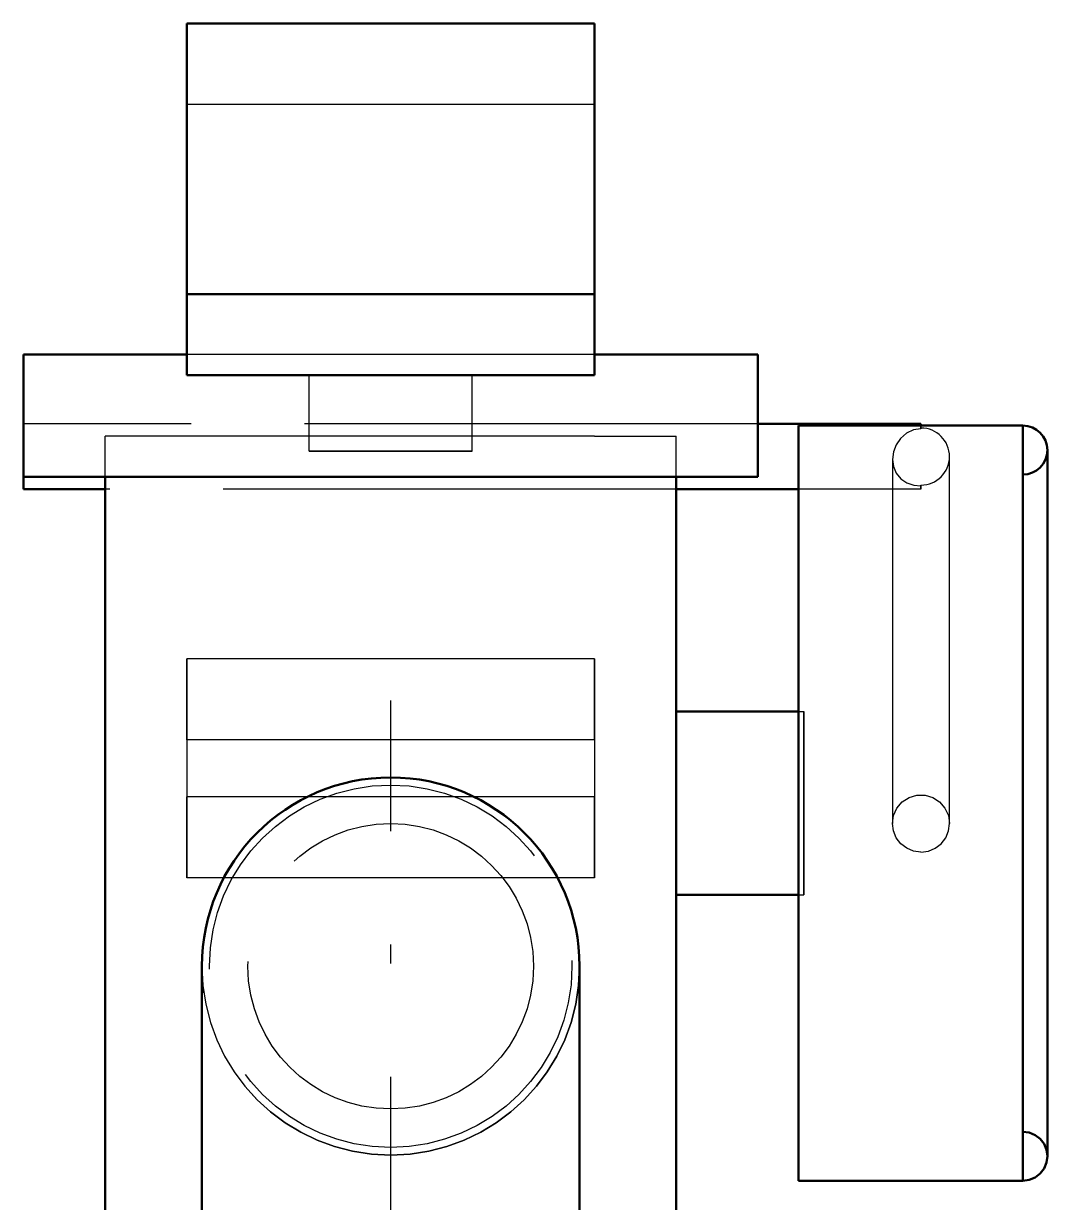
# Model space of a CAD drawing. Header units: millimetres. Extents: x 0 to 594, y 0 to 420.
# Drawn here: x 190.47 to 197.25, y 353.04 to 360.85 of the extents above; entities that cross this region are included whole.
import ezdxf

# ---------------------------------------------------------------- set-up
doc = ezdxf.new("R2010")
doc.units = ezdxf.units.MM
doc.linetypes.add('ISO02-TRAZOS', pattern=[3.75, 3, -0.75])
doc.linetypes.add('ISO04-TRAZO-PUNTO', pattern=[7.625, 6, -0.75, 0.125, -0.75])
for name, color, linetype, lineweight in [('01-VISIBLE', 7, 'CONTINUOUS', 50), ('02-OCULTA', 4, 'ISO02-TRAZOS', 25), ('03-EJE', 1, 'ISO04-TRAZO-PUNTO', 25)]:
    doc.layers.add(name, color=color, linetype=linetype, lineweight=lineweight)

msp = doc.modelspace()

# ---------------------------------------------------------------- linework, layer by layer
at = {"layer": '01-VISIBLE'}
for p, q in [((194.2497, 360.849), (191.5497, 360.849)), ((191.5497, 359.0576), (191.5497, 360.849)), ((194.2497, 359.0576), (194.2497, 360.849)), ((194.2497, 359.0576), (191.5497, 359.0576)), ((191.5497, 358.5216), (191.5497, 359.0576)), ((194.2497, 358.5216), (194.2497, 359.0576)), ((191.5497, 358.6566), (190.4697, 358.6566)), ((195.3297, 358.6566), (194.2497, 358.6566)), ((194.2497, 358.5216), (191.5497, 358.5216)), ((196.4097, 358.1976), (195.3297, 358.1976)), ((195.5997, 358.1866), (197.0847, 358.1866)), ((195.3297, 357.8466), (190.4697, 357.8466)), ((191.0097, 352.7166), (191.0097, 357.8466)), ((194.7897, 352.7166), (194.7897, 357.8466)), ((191.0097, 357.7656), (190.4697, 357.7656)), ((195.5997, 357.7656), (194.7897, 357.7656)), ((194.7897, 356.2941), (195.5997, 356.2941)), ((194.7897, 355.0791), (195.5997, 355.0791)), ((195.5997, 353.1866), (197.0847, 353.1866))]:
    msp.add_line(p, q, dxfattribs=at)
for points in [[(190.4697, 357.8466), (190.4697, 357.8972), (190.4697, 357.9478), (190.4697, 357.9985), (190.4697, 358.0491), (190.4697, 358.0997), (190.4697, 358.1503), (190.4697, 358.201), (190.4697, 358.2516), (190.4697, 358.3022), (190.4697, 358.3528), (190.4697, 358.4035), (190.4697, 358.4541), (190.4697, 358.5047), (190.4697, 358.5553), (190.4697, 358.606), (190.4697, 358.6566)], [(195.3297, 357.8466), (195.3297, 357.8972), (195.3297, 357.9478), (195.3297, 357.9985), (195.3297, 358.0491), (195.3297, 358.0997), (195.3297, 358.1503), (195.3297, 358.201), (195.3297, 358.2516), (195.3297, 358.3022), (195.3297, 358.3528), (195.3297, 358.4035), (195.3297, 358.4541), (195.3297, 358.5047), (195.3297, 358.5553), (195.3297, 358.606), (195.3297, 358.6566)], [(195.5997, 358.1866), (195.5997, 358.1366), (195.5997, 358.0866), (195.5997, 358.0366), (195.5997, 357.9866), (195.5997, 357.9366), (195.5997, 357.8866), (195.5997, 357.8366), (195.5997, 357.7866), (195.5997, 357.7366), (195.5997, 357.6866), (195.5997, 357.6366), (195.5997, 357.5866), (195.5997, 357.5366), (195.5997, 357.4866), (195.5997, 357.4366), (195.5997, 357.3866), (195.5997, 357.3366), (195.5997, 357.2866), (195.5997, 357.2366), (195.5997, 357.1866), (195.5997, 357.1366), (195.5997, 357.0866), (195.5997, 357.0366), (195.5997, 356.9866), (195.5997, 356.9366), (195.5997, 356.8866), (195.5997, 356.8366), (195.5997, 356.7866), (195.5997, 356.7366), (195.5997, 356.6866), (195.5997, 356.6366), (195.5997, 356.5866), (195.5997, 356.5366), (195.5997, 356.4866), (195.5997, 356.4366), (195.5997, 356.3866), (195.5997, 356.3366), (195.5997, 356.2866), (195.5997, 356.2366), (195.5997, 356.1866), (195.5997, 356.1366), (195.5997, 356.0866), (195.5997, 356.0366), (195.5997, 355.9866), (195.5997, 355.9366), (195.5997, 355.8866), (195.5997, 355.8366), (195.5997, 355.7866), (195.5997, 355.7366), (195.5997, 355.6866), (195.5997, 355.6366), (195.5997, 355.5866), (195.5997, 355.5366), (195.5997, 355.4866), (195.5997, 355.4366), (195.5997, 355.3866), (195.5997, 355.3366), (195.5997, 355.2866), (195.5997, 355.2366), (195.5997, 355.1866), (195.5997, 355.1366), (195.5997, 355.0866), (195.5997, 355.0366), (195.5997, 354.9866), (195.5997, 354.9366), (195.5997, 354.8866), (195.5997, 354.8366), (195.5997, 354.7866), (195.5997, 354.7366), (195.5997, 354.6866), (195.5997, 354.6366), (195.5997, 354.5866), (195.5997, 354.5366), (195.5997, 354.4866), (195.5997, 354.4366), (195.5997, 354.3866), (195.5997, 354.3366), (195.5997, 354.2866), (195.5997, 354.2366), (195.5997, 354.1866), (195.5997, 354.1366), (195.5997, 354.0866), (195.5997, 354.0366), (195.5997, 353.9866), (195.5997, 353.9366), (195.5997, 353.8866), (195.5997, 353.8366), (195.5997, 353.7866), (195.5997, 353.7366), (195.5997, 353.6866), (195.5997, 353.6366), (195.5997, 353.5866), (195.5997, 353.5366), (195.5997, 353.4866), (195.5997, 353.4366), (195.5997, 353.3866), (195.5997, 353.3366), (195.5997, 353.2866), (195.5997, 353.2366), (195.5997, 353.1866)], [(196.4097, 358.1866), (196.4097, 358.1884), (196.4097, 358.1902), (196.4097, 358.1921), (196.4097, 358.1939), (196.4097, 358.1957), (196.4097, 358.1976)], [(196.4097, 358.1976), (196.4097, 358.1957), (196.4097, 358.1939), (196.4097, 358.1921), (196.4097, 358.1902), (196.4097, 358.1884), (196.4097, 358.1866)], [(197.0847, 358.1866), (197.0847, 358.1366), (197.0847, 358.0866), (197.0847, 358.0366), (197.0847, 357.9866), (197.0847, 357.9366), (197.0847, 357.8866), (197.0847, 357.8366), (197.0847, 357.7866), (197.0847, 357.7366), (197.0847, 357.6866), (197.0847, 357.6366), (197.0847, 357.5866), (197.0847, 357.5366), (197.0847, 357.4866), (197.0847, 357.4366), (197.0847, 357.3866), (197.0847, 357.3366), (197.0847, 357.2866), (197.0847, 357.2366), (197.0847, 357.1866), (197.0847, 357.1366), (197.0847, 357.0866), (197.0847, 357.0366), (197.0847, 356.9866), (197.0847, 356.9366), (197.0847, 356.8866), (197.0847, 356.8366), (197.0847, 356.7866), (197.0847, 356.7366), (197.0847, 356.6866), (197.0847, 356.6366), (197.0847, 356.5866), (197.0847, 356.5366), (197.0847, 356.4866), (197.0847, 356.4366), (197.0847, 356.3866), (197.0847, 356.3366), (197.0847, 356.2866), (197.0847, 356.2366), (197.0847, 356.1866), (197.0847, 356.1366), (197.0847, 356.0866), (197.0847, 356.0366), (197.0847, 355.9866), (197.0847, 355.9366), (197.0847, 355.8866), (197.0847, 355.8366), (197.0847, 355.7866), (197.0847, 355.7366), (197.0847, 355.6866), (197.0847, 355.6366), (197.0847, 355.5866), (197.0847, 355.5366), (197.0847, 355.4866), (197.0847, 355.4366), (197.0847, 355.3866), (197.0847, 355.3366), (197.0847, 355.2866), (197.0847, 355.2366), (197.0847, 355.1866), (197.0847, 355.1366), (197.0847, 355.0866), (197.0847, 355.0366), (197.0847, 354.9866), (197.0847, 354.9366), (197.0847, 354.8866), (197.0847, 354.8366), (197.0847, 354.7866), (197.0847, 354.7366), (197.0847, 354.6866), (197.0847, 354.6366), (197.0847, 354.5866), (197.0847, 354.5366), (197.0847, 354.4866), (197.0847, 354.4366), (197.0847, 354.3866), (197.0847, 354.3366), (197.0847, 354.2866), (197.0847, 354.2366), (197.0847, 354.1866), (197.0847, 354.1366), (197.0847, 354.0866), (197.0847, 354.0366), (197.0847, 353.9866), (197.0847, 353.9366), (197.0847, 353.8866), (197.0847, 353.8366), (197.0847, 353.7866), (197.0847, 353.7366), (197.0847, 353.6866), (197.0847, 353.6366), (197.0847, 353.5866), (197.0847, 353.5366), (197.0847, 353.4866), (197.0847, 353.4366), (197.0847, 353.3866), (197.0847, 353.3366), (197.0847, 353.2866), (197.0847, 353.2366), (197.0847, 353.1866)], [(197.2467, 353.3486), (197.2467, 353.3989), (197.2467, 353.4491), (197.2467, 353.4994), (197.2467, 353.5497), (197.2467, 353.6), (197.2467, 353.6503), (197.2467, 353.7005), (197.2467, 353.7508), (197.2467, 353.8011), (197.2467, 353.8514), (197.2467, 353.9017), (197.2467, 353.9519), (197.2467, 354.0022), (197.2467, 354.0525), (197.2467, 354.1028), (197.2467, 354.1531), (197.2467, 354.2033), (197.2467, 354.2536), (197.2467, 354.3039), (197.2467, 354.3542), (197.2467, 354.4045), (197.2467, 354.4547), (197.2467, 354.505), (197.2467, 354.5553), (197.2467, 354.6056), (197.2467, 354.6558), (197.2467, 354.7061), (197.2467, 354.7564), (197.2467, 354.8067), (197.2467, 354.857), (197.2467, 354.9072), (197.2467, 354.9575), (197.2467, 355.0078), (197.2467, 355.0581), (197.2467, 355.1084), (197.2467, 355.1586), (197.2467, 355.2089), (197.2467, 355.2592), (197.2467, 355.3095), (197.2467, 355.3598), (197.2467, 355.41), (197.2467, 355.4603), (197.2467, 355.5106), (197.2467, 355.5609), (197.2467, 355.6112), (197.2467, 355.6614), (197.2467, 355.7117), (197.2467, 355.762), (197.2467, 355.8123), (197.2467, 355.8626), (197.2467, 355.9128), (197.2467, 355.9631), (197.2467, 356.0134), (197.2467, 356.0637), (197.2467, 356.114), (197.2467, 356.1642), (197.2467, 356.2145), (197.2467, 356.2648), (197.2467, 356.3151), (197.2467, 356.3654), (197.2467, 356.4156), (197.2467, 356.4659), (197.2467, 356.5162), (197.2467, 356.5665), (197.2467, 356.6168), (197.2467, 356.667), (197.2467, 356.7173), (197.2467, 356.7676), (197.2467, 356.8179), (197.2467, 356.8681), (197.2467, 356.9184), (197.2467, 356.9687), (197.2467, 357.019), (197.2467, 357.0693), (197.2467, 357.1195), (197.2467, 357.1698), (197.2467, 357.2201), (197.2467, 357.2704), (197.2467, 357.3207), (197.2467, 357.3709), (197.2467, 357.4212), (197.2467, 357.4715), (197.2467, 357.5218), (197.2467, 357.5721), (197.2467, 357.6223), (197.2467, 357.6726), (197.2467, 357.7229), (197.2467, 357.7732), (197.2467, 357.8235), (197.2467, 357.8737), (197.2467, 357.924), (197.2467, 357.9743), (197.2467, 358.0246)], [(197.2467, 353.3486), (197.2467, 353.3989), (197.2467, 353.4491), (197.2467, 353.4994), (197.2467, 353.5497), (197.2467, 353.6), (197.2467, 353.6503), (197.2467, 353.7005), (197.2467, 353.7508), (197.2467, 353.8011), (197.2467, 353.8514), (197.2467, 353.9017), (197.2467, 353.9519), (197.2467, 354.0022), (197.2467, 354.0525), (197.2467, 354.1028), (197.2467, 354.1531), (197.2467, 354.2033), (197.2467, 354.2536), (197.2467, 354.3039), (197.2467, 354.3542), (197.2467, 354.4045), (197.2467, 354.4547), (197.2467, 354.505), (197.2467, 354.5553), (197.2467, 354.6056), (197.2467, 354.6558), (197.2467, 354.7061), (197.2467, 354.7564), (197.2467, 354.8067), (197.2467, 354.857), (197.2467, 354.9072), (197.2467, 354.9575), (197.2467, 355.0078), (197.2467, 355.0581), (197.2467, 355.1084), (197.2467, 355.1586), (197.2467, 355.2089), (197.2467, 355.2592), (197.2467, 355.3095), (197.2467, 355.3598), (197.2467, 355.41), (197.2467, 355.4603), (197.2467, 355.5106), (197.2467, 355.5609), (197.2467, 355.6112), (197.2467, 355.6614), (197.2467, 355.7117), (197.2467, 355.762), (197.2467, 355.8123), (197.2467, 355.8626), (197.2467, 355.9128), (197.2467, 355.9631), (197.2467, 356.0134), (197.2467, 356.0637), (197.2467, 356.114), (197.2467, 356.1642), (197.2467, 356.2145), (197.2467, 356.2648), (197.2467, 356.3151), (197.2467, 356.3654), (197.2467, 356.4156), (197.2467, 356.4659), (197.2467, 356.5162), (197.2467, 356.5665), (197.2467, 356.6168), (197.2467, 356.667), (197.2467, 356.7173), (197.2467, 356.7676), (197.2467, 356.8179), (197.2467, 356.8681), (197.2467, 356.9184), (197.2467, 356.9687), (197.2467, 357.019), (197.2467, 357.0693), (197.2467, 357.1195), (197.2467, 357.1698), (197.2467, 357.2201), (197.2467, 357.2704), (197.2467, 357.3207), (197.2467, 357.3709), (197.2467, 357.4212), (197.2467, 357.4715), (197.2467, 357.5218), (197.2467, 357.5721), (197.2467, 357.6223), (197.2467, 357.6726), (197.2467, 357.7229), (197.2467, 357.7732), (197.2467, 357.8235), (197.2467, 357.8737), (197.2467, 357.924), (197.2467, 357.9743), (197.2467, 358.0246)], [(190.4697, 357.7656), (190.4697, 357.7791), (190.4697, 357.7926), (190.4697, 357.8061), (190.4697, 357.8196), (190.4697, 357.8331), (190.4697, 357.8466)], [(191.6497, 352.9931), (191.6497, 353.0436), (191.6497, 353.094), (191.6497, 353.1444), (191.6497, 353.1948), (191.6497, 353.2452), (191.6497, 353.2957), (191.6497, 353.3461), (191.6497, 353.3965), (191.6497, 353.4469), (191.6497, 353.4973), (191.6497, 353.5478), (191.6497, 353.5982), (191.6497, 353.6486), (191.6497, 353.699), (191.6497, 353.7494), (191.6497, 353.7999), (191.6497, 353.8503), (191.6497, 353.9007), (191.6497, 353.9511), (191.6497, 354.0015), (191.6497, 354.052), (191.6497, 354.1024), (191.6497, 354.1528), (191.6497, 354.2032), (191.6497, 354.2536), (191.6497, 354.3041), (191.6497, 354.3545), (191.6497, 354.4049), (191.6497, 354.4553), (191.6497, 354.5057), (191.6497, 354.5562), (191.6497, 354.6066)], [(194.1497, 352.9931), (194.1497, 353.0436), (194.1497, 353.094), (194.1497, 353.1444), (194.1497, 353.1948), (194.1497, 353.2452), (194.1497, 353.2957), (194.1497, 353.3461), (194.1497, 353.3965), (194.1497, 353.4469), (194.1497, 353.4973), (194.1497, 353.5478), (194.1497, 353.5982), (194.1497, 353.6486), (194.1497, 353.699), (194.1497, 353.7494), (194.1497, 353.7999), (194.1497, 353.8503), (194.1497, 353.9007), (194.1497, 353.9511), (194.1497, 354.0015), (194.1497, 354.052), (194.1497, 354.1024), (194.1497, 354.1528), (194.1497, 354.2032), (194.1497, 354.2536), (194.1497, 354.3041), (194.1497, 354.3545), (194.1497, 354.4049), (194.1497, 354.4553), (194.1497, 354.5057), (194.1497, 354.5562), (194.1497, 354.6066)], [(197.0847, 353.5106), (197.1266, 353.5051), (197.1657, 353.4889), (197.1993, 353.4631), (197.225, 353.4296), (197.2412, 353.3905), (197.2467, 353.3486)], [(197.0847, 353.1866), (197.1266, 353.1921), (197.1657, 353.2083), (197.1993, 353.234), (197.225, 353.2676), (197.2412, 353.3067), (197.2467, 353.3486)]]:
    msp.add_lwpolyline(points, dxfattribs=at)
for centre, radius, start, end in [((197.0847, 358.0246), 0.162, -90, 90), ((192.8997, 354.6066), 1.25, 0, 180), ((192.8997, 354.6066), 1.25, -0.0061, 0)]:
    msp.add_arc(centre, radius, start, end, dxfattribs=at)
at = {"layer": '02-OCULTA'}
for p, q in [((191.5497, 360.3131), (191.5497, 360.849)), ((194.2497, 360.3131), (194.2497, 360.849)), ((194.2497, 360.3131), (191.5497, 360.3131)), ((191.5497, 358.5216), (191.5497, 360.3131)), ((194.2497, 358.5216), (194.2497, 360.3131)), ((194.2497, 358.6566), (191.5497, 358.6566)), ((192.3597, 358.0166), (192.3597, 358.5216)), ((193.4397, 358.0166), (193.4397, 358.5216)), ((195.3297, 358.1976), (190.4697, 358.1976)), ((191.0097, 357.8466), (191.0097, 358.1166)), ((191.0097, 352.7166), (191.0097, 358.1166)), ((194.2497, 358.1166), (191.5497, 358.1166)), ((194.2497, 358.1166), (191.5497, 358.1166)), ((194.7897, 357.8466), (194.7897, 358.1166)), ((194.7897, 352.7166), (194.7897, 358.1166)), ((194.7897, 357.7656), (191.0097, 357.7656)), ((196.4097, 357.7656), (195.5997, 357.7656)), ((194.2497, 356.6434), (191.5497, 356.6434)), ((191.5497, 356.1064), (191.5497, 356.6434)), ((191.5497, 356.6434), (191.5497, 355.7283)), ((194.2497, 356.1064), (194.2497, 356.6434)), ((194.2497, 356.6434), (194.2497, 355.7283)), ((195.5997, 356.2941), (195.6347, 356.2941)), ((194.2497, 356.1064), (191.5497, 356.1064)), ((191.5497, 356.1064), (191.5497, 355.1912)), ((194.2497, 356.1064), (194.2497, 355.1912)), ((194.2497, 355.7283), (191.5497, 355.7283)), ((191.5497, 355.1912), (191.5497, 355.7283)), ((194.2497, 355.1912), (194.2497, 355.7283)), ((194.2497, 355.1912), (191.5497, 355.1912)), ((195.5997, 355.0791), (195.6347, 355.0791))]:
    msp.add_line(p, q, dxfattribs=at)
for points in [[(190.4697, 358.6566), (190.4697, 358.606), (190.4697, 358.5553), (190.4697, 358.5047), (190.4697, 358.4541), (190.4697, 358.4035), (190.4697, 358.3528), (190.4697, 358.3022), (190.4697, 358.2516), (190.4697, 358.201), (190.4697, 358.1503), (190.4697, 358.0997), (190.4697, 358.0491), (190.4697, 357.9985), (190.4697, 357.9478), (190.4697, 357.8972), (190.4697, 357.8466)], [(195.3297, 358.6566), (195.3297, 358.606), (195.3297, 358.5553), (195.3297, 358.5047), (195.3297, 358.4541), (195.3297, 358.4035), (195.3297, 358.3528), (195.3297, 358.3022), (195.3297, 358.2516), (195.3297, 358.201), (195.3297, 358.1503), (195.3297, 358.0997), (195.3297, 358.0491), (195.3297, 357.9985), (195.3297, 357.9478), (195.3297, 357.8972), (195.3297, 357.8466)], [(192.8997, 358.5216), (192.8457, 358.5216), (192.7917, 358.5216), (192.7377, 358.5216), (192.6837, 358.5216), (192.6297, 358.5216), (192.5757, 358.5216), (192.5217, 358.5216), (192.4677, 358.5216), (192.4137, 358.5216), (192.3597, 358.5216)], [(192.3597, 358.5216), (192.4111, 358.5216), (192.4626, 358.5216), (192.514, 358.5216), (192.5654, 358.5216), (192.6169, 358.5216), (192.6683, 358.5216), (192.7197, 358.5216), (192.7711, 358.5216), (192.8226, 358.5216), (192.874, 358.5216), (192.9254, 358.5216), (192.9769, 358.5216), (193.0283, 358.5216), (193.0797, 358.5216), (193.1311, 358.5216), (193.1826, 358.5216), (193.234, 358.5216), (193.2854, 358.5216), (193.3369, 358.5216), (193.3883, 358.5216), (193.4397, 358.5216)], [(193.4397, 358.5216), (193.3857, 358.5216), (193.3317, 358.5216), (193.2777, 358.5216), (193.2237, 358.5216), (193.1697, 358.5216), (193.1157, 358.5216), (193.0617, 358.5216), (193.0077, 358.5216), (192.9537, 358.5216), (192.8997, 358.5216)], [(190.4697, 358.1976), (190.4697, 358.1436), (190.4697, 358.0896), (190.4697, 358.0356), (190.4697, 357.9816), (190.4697, 357.9276), (190.4697, 357.8736), (190.4697, 357.8196), (190.4697, 357.7656)], [(190.4697, 357.8466), (190.4697, 357.8967), (190.4697, 357.9469), (190.4697, 357.997), (190.4697, 358.0472), (190.4697, 358.0973), (190.4697, 358.1474), (190.4697, 358.1976)], [(195.5997, 353.1866), (195.5997, 353.2366), (195.5997, 353.2866), (195.5997, 353.3366), (195.5997, 353.3866), (195.5997, 353.4366), (195.5997, 353.4866), (195.5997, 353.5366), (195.5997, 353.5866), (195.5997, 353.6366), (195.5997, 353.6866), (195.5997, 353.7366), (195.5997, 353.7866), (195.5997, 353.8366), (195.5997, 353.8866), (195.5997, 353.9366), (195.5997, 353.9866), (195.5997, 354.0366), (195.5997, 354.0866), (195.5997, 354.1366), (195.5997, 354.1866), (195.5997, 354.2366), (195.5997, 354.2866), (195.5997, 354.3366), (195.5997, 354.3866), (195.5997, 354.4366), (195.5997, 354.4866), (195.5997, 354.5366), (195.5997, 354.5866), (195.5997, 354.6366), (195.5997, 354.6866), (195.5997, 354.7366), (195.5997, 354.7866), (195.5997, 354.8366), (195.5997, 354.8866), (195.5997, 354.9366), (195.5997, 354.9866), (195.5997, 355.0366), (195.5997, 355.0866), (195.5997, 355.1366), (195.5997, 355.1866), (195.5997, 355.2366), (195.5997, 355.2866), (195.5997, 355.3366), (195.5997, 355.3866), (195.5997, 355.4366), (195.5997, 355.4866), (195.5997, 355.5366), (195.5997, 355.5866), (195.5997, 355.6366), (195.5997, 355.6866), (195.5997, 355.7366), (195.5997, 355.7866), (195.5997, 355.8366), (195.5997, 355.8866), (195.5997, 355.9366), (195.5997, 355.9866), (195.5997, 356.0366), (195.5997, 356.0866), (195.5997, 356.1366), (195.5997, 356.1866), (195.5997, 356.2366), (195.5997, 356.2866), (195.5997, 356.3366), (195.5997, 356.3866), (195.5997, 356.4366), (195.5997, 356.4866), (195.5997, 356.5366), (195.5997, 356.5866), (195.5997, 356.6366), (195.5997, 356.6866), (195.5997, 356.7366), (195.5997, 356.7866), (195.5997, 356.8366), (195.5997, 356.8866), (195.5997, 356.9366), (195.5997, 356.9866), (195.5997, 357.0366), (195.5997, 357.0866), (195.5997, 357.1366), (195.5997, 357.1866), (195.5997, 357.2366), (195.5997, 357.2866), (195.5997, 357.3366), (195.5997, 357.3866), (195.5997, 357.4366), (195.5997, 357.4866), (195.5997, 357.5366), (195.5997, 357.5866), (195.5997, 357.6366), (195.5997, 357.6866), (195.5997, 357.7366), (195.5997, 357.7866), (195.5997, 357.8366), (195.5997, 357.8866), (195.5997, 357.9366), (195.5997, 357.9866), (195.5997, 358.0366), (195.5997, 358.0866), (195.5997, 358.1366), (195.5997, 358.1866)], [(196.4097, 358.1661), (196.3594, 358.1582), (196.3135, 358.136), (196.2751, 358.1023), (196.246, 358.0605), (196.2273, 358.013), (196.2207, 357.9624)], [(196.4097, 358.1661), (196.3594, 358.1582), (196.3135, 358.136), (196.2751, 358.1023), (196.246, 358.0605), (196.2273, 358.013), (196.2207, 357.9624)], [(196.4097, 358.1661), (196.4097, 358.1695), (196.4097, 358.1729), (196.4097, 358.1763), (196.4097, 358.1797), (196.4097, 358.1832), (196.4097, 358.1866)], [(196.4097, 358.1866), (196.4097, 358.1832), (196.4097, 358.1797), (196.4097, 358.1763), (196.4097, 358.1729), (196.4097, 358.1695), (196.4097, 358.1661)], [(196.4097, 358.1661), (196.4097, 358.1668), (196.4097, 358.1676), (196.4097, 358.1683), (196.4097, 358.1691), (196.4097, 358.1698), (196.4097, 358.1706)], [(196.4097, 358.1706), (196.4097, 358.1698), (196.4097, 358.1691), (196.4097, 358.1683), (196.4097, 358.1676), (196.4097, 358.1668), (196.4097, 358.1661)], [(197.0847, 353.1866), (197.0847, 353.2366), (197.0847, 353.2866), (197.0847, 353.3366), (197.0847, 353.3866), (197.0847, 353.4366), (197.0847, 353.4866), (197.0847, 353.5366), (197.0847, 353.5866), (197.0847, 353.6366), (197.0847, 353.6866), (197.0847, 353.7366), (197.0847, 353.7866), (197.0847, 353.8366), (197.0847, 353.8866), (197.0847, 353.9366), (197.0847, 353.9866), (197.0847, 354.0366), (197.0847, 354.0866), (197.0847, 354.1366), (197.0847, 354.1866), (197.0847, 354.2366), (197.0847, 354.2866), (197.0847, 354.3366), (197.0847, 354.3866), (197.0847, 354.4366), (197.0847, 354.4866), (197.0847, 354.5366), (197.0847, 354.5866), (197.0847, 354.6366), (197.0847, 354.6866), (197.0847, 354.7366), (197.0847, 354.7866), (197.0847, 354.8366), (197.0847, 354.8866), (197.0847, 354.9366), (197.0847, 354.9866), (197.0847, 355.0366), (197.0847, 355.0866), (197.0847, 355.1366), (197.0847, 355.1866), (197.0847, 355.2366), (197.0847, 355.2866), (197.0847, 355.3366), (197.0847, 355.3866), (197.0847, 355.4366), (197.0847, 355.4866), (197.0847, 355.5366), (197.0847, 355.5866), (197.0847, 355.6366), (197.0847, 355.6866), (197.0847, 355.7366), (197.0847, 355.7866), (197.0847, 355.8366), (197.0847, 355.8866), (197.0847, 355.9366), (197.0847, 355.9866), (197.0847, 356.0366), (197.0847, 356.0866), (197.0847, 356.1366), (197.0847, 356.1866), (197.0847, 356.2366), (197.0847, 356.2866), (197.0847, 356.3366), (197.0847, 356.3866), (197.0847, 356.4366), (197.0847, 356.4866), (197.0847, 356.5366), (197.0847, 356.5866), (197.0847, 356.6366), (197.0847, 356.6866), (197.0847, 356.7366), (197.0847, 356.7866), (197.0847, 356.8366), (197.0847, 356.8866), (197.0847, 356.9366), (197.0847, 356.9866), (197.0847, 357.0366), (197.0847, 357.0866), (197.0847, 357.1366), (197.0847, 357.1866), (197.0847, 357.2366), (197.0847, 357.2866), (197.0847, 357.3366), (197.0847, 357.3866), (197.0847, 357.4366), (197.0847, 357.4866), (197.0847, 357.5366), (197.0847, 357.5866), (197.0847, 357.6366), (197.0847, 357.6866), (197.0847, 357.7366), (197.0847, 357.7866), (197.0847, 357.8366), (197.0847, 357.8866), (197.0847, 357.9366), (197.0847, 357.9866), (197.0847, 358.0366), (197.0847, 358.0866), (197.0847, 358.1366), (197.0847, 358.1866)], [(191.5497, 358.1166), (191.4957, 358.1166), (191.4417, 358.1166), (191.3877, 358.1166), (191.3337, 358.1166), (191.2797, 358.1166), (191.2257, 358.1166), (191.1717, 358.1166), (191.1177, 358.1166), (191.0637, 358.1166), (191.0097, 358.1166)], [(191.5497, 358.1166), (191.4957, 358.1166), (191.4417, 358.1166), (191.3877, 358.1166), (191.3337, 358.1166), (191.2797, 358.1166), (191.2257, 358.1166), (191.1717, 358.1166), (191.1177, 358.1166), (191.0637, 358.1166), (191.0097, 358.1166)], [(194.2497, 358.1166), (194.3037, 358.1166), (194.3577, 358.1166), (194.4117, 358.1166), (194.4657, 358.1166), (194.5197, 358.1166), (194.5737, 358.1166), (194.6277, 358.1166), (194.6817, 358.1166), (194.7357, 358.1166), (194.7897, 358.1166)], [(194.2497, 358.1166), (194.3037, 358.1166), (194.3577, 358.1166), (194.4117, 358.1166), (194.4657, 358.1166), (194.5197, 358.1166), (194.5737, 358.1166), (194.6277, 358.1166), (194.6817, 358.1166), (194.7357, 358.1166), (194.7897, 358.1166)], [(192.8997, 358.0166), (192.8457, 358.0166), (192.7917, 358.0166), (192.7377, 358.0166), (192.6837, 358.0166), (192.6297, 358.0166), (192.5757, 358.0166), (192.5217, 358.0166), (192.4677, 358.0166), (192.4137, 358.0166), (192.3597, 358.0166)], [(192.3597, 358.0166), (192.4111, 358.0166), (192.4626, 358.0166), (192.514, 358.0166), (192.5654, 358.0166), (192.6169, 358.0166), (192.6683, 358.0166), (192.7197, 358.0166), (192.7711, 358.0166), (192.8226, 358.0166), (192.874, 358.0166), (192.9254, 358.0166), (192.9769, 358.0166), (193.0283, 358.0166), (193.0797, 358.0166), (193.1311, 358.0166), (193.1826, 358.0166), (193.234, 358.0166), (193.2854, 358.0166), (193.3369, 358.0166), (193.3883, 358.0166), (193.4397, 358.0166)], [(193.4397, 358.0166), (193.3857, 358.0166), (193.3317, 358.0166), (193.2777, 358.0166), (193.2237, 358.0166), (193.1697, 358.0166), (193.1157, 358.0166), (193.0617, 358.0166), (193.0077, 358.0166), (192.9537, 358.0166), (192.8997, 358.0166)], [(196.2207, 357.9624), (196.227, 357.9151), (196.2462, 357.8714), (196.2772, 357.8351), (196.317, 357.8088), (196.3622, 357.7932), (196.4097, 357.7881)], [(196.2207, 357.9624), (196.227, 357.9151), (196.2462, 357.8714), (196.2772, 357.8351), (196.317, 357.8088), (196.3622, 357.7932), (196.4097, 357.7881)], [(196.2207, 357.9624), (196.2207, 357.9122), (196.2207, 357.8619), (196.2207, 357.8117), (196.2207, 357.7615), (196.2207, 357.7113), (196.2207, 357.661), (196.2207, 357.6108), (196.2207, 357.5606), (196.2207, 357.5104), (196.2207, 357.4601), (196.2207, 357.4099), (196.2207, 357.3597), (196.2207, 357.3095), (196.2207, 357.2592), (196.2207, 357.209), (196.2207, 357.1588), (196.2207, 357.1086), (196.2207, 357.0583), (196.2207, 357.0081), (196.2207, 356.9579), (196.2207, 356.9077), (196.2207, 356.8574), (196.2207, 356.8072), (196.2207, 356.757), (196.2207, 356.7068), (196.2207, 356.6565), (196.2207, 356.6063), (196.2207, 356.5561), (196.2207, 356.5059), (196.2207, 356.4556), (196.2207, 356.4054), (196.2207, 356.3552), (196.2207, 356.305), (196.2207, 356.2547), (196.2207, 356.2045), (196.2207, 356.1543), (196.2207, 356.1041), (196.2207, 356.0538), (196.2207, 356.0036), (196.2207, 355.9534), (196.2207, 355.9032), (196.2207, 355.8529), (196.2207, 355.8027), (196.2207, 355.7525), (196.2207, 355.7023), (196.2207, 355.652), (196.2207, 355.6018), (196.2207, 355.5516)], [(196.2207, 357.9624), (196.2207, 357.9122), (196.2207, 357.8619), (196.2207, 357.8117), (196.2207, 357.7615), (196.2207, 357.7113), (196.2207, 357.661), (196.2207, 357.6108), (196.2207, 357.5606), (196.2207, 357.5104), (196.2207, 357.4601), (196.2207, 357.4099), (196.2207, 357.3597), (196.2207, 357.3095), (196.2207, 357.2592), (196.2207, 357.209), (196.2207, 357.1588), (196.2207, 357.1086), (196.2207, 357.0583), (196.2207, 357.0081), (196.2207, 356.9579), (196.2207, 356.9077), (196.2207, 356.8574), (196.2207, 356.8072), (196.2207, 356.757), (196.2207, 356.7068), (196.2207, 356.6565), (196.2207, 356.6063), (196.2207, 356.5561), (196.2207, 356.5059), (196.2207, 356.4556), (196.2207, 356.4054), (196.2207, 356.3552), (196.2207, 356.305), (196.2207, 356.2547), (196.2207, 356.2045), (196.2207, 356.1543), (196.2207, 356.1041), (196.2207, 356.0538), (196.2207, 356.0036), (196.2207, 355.9534), (196.2207, 355.9032), (196.2207, 355.8529), (196.2207, 355.8027), (196.2207, 355.7525), (196.2207, 355.7023), (196.2207, 355.652), (196.2207, 355.6018), (196.2207, 355.5516)], [(196.5987, 355.5516), (196.5987, 355.6022), (196.5987, 355.6528), (196.5987, 355.7035), (196.5987, 355.7541), (196.5987, 355.8047), (196.5987, 355.8553), (196.5987, 355.906), (196.5987, 355.9566), (196.5987, 356.0072), (196.5987, 356.0578), (196.5987, 356.1085), (196.5987, 356.1591), (196.5987, 356.2097), (196.5987, 356.2603), (196.5987, 356.311), (196.5987, 356.3616), (196.5987, 356.4122), (196.5987, 356.4628), (196.5987, 356.5135), (196.5987, 356.5641), (196.5987, 356.6147), (196.5987, 356.6653), (196.5987, 356.716), (196.5987, 356.7666), (196.5987, 356.8172), (196.5987, 356.8678), (196.5987, 356.9185), (196.5987, 356.9691), (196.5987, 357.0197), (196.5987, 357.0703), (196.5987, 357.121), (196.5987, 357.1716), (196.5987, 357.2222), (196.5987, 357.2728), (196.5987, 357.3235), (196.5987, 357.3741), (196.5987, 357.4247), (196.5987, 357.4753), (196.5987, 357.526), (196.5987, 357.5766), (196.5987, 357.6272), (196.5987, 357.6778), (196.5987, 357.7285), (196.5987, 357.7791), (196.5987, 357.8297), (196.5987, 357.8803), (196.5987, 357.931), (196.5987, 357.9816)], [(196.5987, 355.5516), (196.5987, 355.6022), (196.5987, 355.6528), (196.5987, 355.7035), (196.5987, 355.7541), (196.5987, 355.8047), (196.5987, 355.8553), (196.5987, 355.906), (196.5987, 355.9566), (196.5987, 356.0072), (196.5987, 356.0578), (196.5987, 356.1085), (196.5987, 356.1591), (196.5987, 356.2097), (196.5987, 356.2603), (196.5987, 356.311), (196.5987, 356.3616), (196.5987, 356.4122), (196.5987, 356.4628), (196.5987, 356.5135), (196.5987, 356.5641), (196.5987, 356.6147), (196.5987, 356.6653), (196.5987, 356.716), (196.5987, 356.7666), (196.5987, 356.8172), (196.5987, 356.8678), (196.5987, 356.9185), (196.5987, 356.9691), (196.5987, 357.0197), (196.5987, 357.0703), (196.5987, 357.121), (196.5987, 357.1716), (196.5987, 357.2222), (196.5987, 357.2728), (196.5987, 357.3235), (196.5987, 357.3741), (196.5987, 357.4247), (196.5987, 357.4753), (196.5987, 357.526), (196.5987, 357.5766), (196.5987, 357.6272), (196.5987, 357.6778), (196.5987, 357.7285), (196.5987, 357.7791), (196.5987, 357.8297), (196.5987, 357.8803), (196.5987, 357.931), (196.5987, 357.9816)], [(197.0847, 357.8626), (197.0847, 357.8126), (197.0847, 357.7625), (197.0847, 357.7125), (197.0847, 357.6625), (197.0847, 357.6125), (197.0847, 357.5624), (197.0847, 357.5124), (197.0847, 357.4624), (197.0847, 357.4124), (197.0847, 357.3624), (197.0847, 357.3123), (197.0847, 357.2623), (197.0847, 357.2123), (197.0847, 357.1623), (197.0847, 357.1122), (197.0847, 357.0622), (197.0847, 357.0122), (197.0847, 356.9622), (197.0847, 356.9121), (197.0847, 356.8621), (197.0847, 356.8121), (197.0847, 356.7621), (197.0847, 356.7121), (197.0847, 356.662), (197.0847, 356.612), (197.0847, 356.562), (197.0847, 356.512), (197.0847, 356.4619), (197.0847, 356.4119), (197.0847, 356.3619), (197.0847, 356.3119), (197.0847, 356.2618), (197.0847, 356.2118), (197.0847, 356.1618), (197.0847, 356.1118), (197.0847, 356.0618), (197.0847, 356.0117), (197.0847, 355.9617), (197.0847, 355.9117), (197.0847, 355.8617), (197.0847, 355.8116), (197.0847, 355.7616), (197.0847, 355.7116), (197.0847, 355.6616), (197.0847, 355.6115), (197.0847, 355.5615), (197.0847, 355.5115), (197.0847, 355.4615), (197.0847, 355.4115), (197.0847, 355.3614), (197.0847, 355.3114), (197.0847, 355.2614), (197.0847, 355.2114), (197.0847, 355.1613), (197.0847, 355.1113), (197.0847, 355.0613), (197.0847, 355.0113), (197.0847, 354.9612), (197.0847, 354.9112), (197.0847, 354.8612), (197.0847, 354.8112), (197.0847, 354.7612), (197.0847, 354.7111), (197.0847, 354.6611), (197.0847, 354.6111), (197.0847, 354.5611), (197.0847, 354.511), (197.0847, 354.461), (197.0847, 354.411), (197.0847, 354.361), (197.0847, 354.3109), (197.0847, 354.2609), (197.0847, 354.2109), (197.0847, 354.1609), (197.0847, 354.1109), (197.0847, 354.0608), (197.0847, 354.0108), (197.0847, 353.9608), (197.0847, 353.9108), (197.0847, 353.8607), (197.0847, 353.8107), (197.0847, 353.7607), (197.0847, 353.7107), (197.0847, 353.6606), (197.0847, 353.6106), (197.0847, 353.5606), (197.0847, 353.5106)], [(197.0847, 353.5106), (197.0847, 353.5606), (197.0847, 353.6106), (197.0847, 353.6606), (197.0847, 353.7107), (197.0847, 353.7607), (197.0847, 353.8107), (197.0847, 353.8607), (197.0847, 353.9108), (197.0847, 353.9608), (197.0847, 354.0108), (197.0847, 354.0608), (197.0847, 354.1109), (197.0847, 354.1609), (197.0847, 354.2109), (197.0847, 354.2609), (197.0847, 354.3109), (197.0847, 354.361), (197.0847, 354.411), (197.0847, 354.461), (197.0847, 354.511), (197.0847, 354.5611), (197.0847, 354.6111), (197.0847, 354.6611), (197.0847, 354.7111), (197.0847, 354.7612), (197.0847, 354.8112), (197.0847, 354.8612), (197.0847, 354.9112), (197.0847, 354.9612), (197.0847, 355.0113), (197.0847, 355.0613), (197.0847, 355.1113), (197.0847, 355.1613), (197.0847, 355.2114), (197.0847, 355.2614), (197.0847, 355.3114), (197.0847, 355.3614), (197.0847, 355.4115), (197.0847, 355.4615), (197.0847, 355.5115), (197.0847, 355.5615), (197.0847, 355.6115), (197.0847, 355.6616), (197.0847, 355.7116), (197.0847, 355.7616), (197.0847, 355.8116), (197.0847, 355.8617), (197.0847, 355.9117), (197.0847, 355.9617), (197.0847, 356.0117), (197.0847, 356.0618), (197.0847, 356.1118), (197.0847, 356.1618), (197.0847, 356.2118), (197.0847, 356.2618), (197.0847, 356.3119), (197.0847, 356.3619), (197.0847, 356.4119), (197.0847, 356.4619), (197.0847, 356.512), (197.0847, 356.562), (197.0847, 356.612), (197.0847, 356.662), (197.0847, 356.7121), (197.0847, 356.7621), (197.0847, 356.8121), (197.0847, 356.8621), (197.0847, 356.9121), (197.0847, 356.9622), (197.0847, 357.0122), (197.0847, 357.0622), (197.0847, 357.1122), (197.0847, 357.1623), (197.0847, 357.2123), (197.0847, 357.2623), (197.0847, 357.3123), (197.0847, 357.3624), (197.0847, 357.4124), (197.0847, 357.4624), (197.0847, 357.5124), (197.0847, 357.5624), (197.0847, 357.6125), (197.0847, 357.6625), (197.0847, 357.7125), (197.0847, 357.7625), (197.0847, 357.8126), (197.0847, 357.8626)], [(196.4097, 357.7881), (196.4097, 357.7888), (196.4097, 357.7896), (196.4097, 357.7903), (196.4097, 357.7911), (196.4097, 357.7918), (196.4097, 357.7926)], [(196.4097, 357.7926), (196.4097, 357.7918), (196.4097, 357.7911), (196.4097, 357.7903), (196.4097, 357.7896), (196.4097, 357.7888), (196.4097, 357.7881)], [(196.4097, 357.7881), (196.4097, 357.7843), (196.4097, 357.7806), (196.4097, 357.7768), (196.4097, 357.7731), (196.4097, 357.7693), (196.4097, 357.7656)], [(196.4097, 357.7656), (196.4097, 357.7693), (196.4097, 357.7731), (196.4097, 357.7768), (196.4097, 357.7806), (196.4097, 357.7843), (196.4097, 357.7881)], [(194.7897, 355.0791), (194.7897, 355.1297), (194.7897, 355.1803), (194.7897, 355.231), (194.7897, 355.2816), (194.7897, 355.3322), (194.7897, 355.3828), (194.7897, 355.4335), (194.7897, 355.4841), (194.7897, 355.5347), (194.7897, 355.5853), (194.7897, 355.636), (194.7897, 355.6866), (194.7897, 355.7372), (194.7897, 355.7878), (194.7897, 355.8385), (194.7897, 355.8891), (194.7897, 355.9397), (194.7897, 355.9903), (194.7897, 356.041), (194.7897, 356.0916), (194.7897, 356.1422), (194.7897, 356.1928), (194.7897, 356.2435), (194.7897, 356.2941)], [(194.7897, 356.2941), (194.7897, 356.2435), (194.7897, 356.1928), (194.7897, 356.1422), (194.7897, 356.0916), (194.7897, 356.041), (194.7897, 355.9903), (194.7897, 355.9397), (194.7897, 355.8891), (194.7897, 355.8385), (194.7897, 355.7878), (194.7897, 355.7372), (194.7897, 355.6866), (194.7897, 355.636), (194.7897, 355.5853), (194.7897, 355.5347), (194.7897, 355.4841), (194.7897, 355.4335), (194.7897, 355.3828), (194.7897, 355.3322), (194.7897, 355.2816), (194.7897, 355.231), (194.7897, 355.1803), (194.7897, 355.1297), (194.7897, 355.0791)], [(195.6347, 355.0791), (195.6347, 355.1297), (195.6347, 355.1803), (195.6347, 355.231), (195.6347, 355.2816), (195.6347, 355.3322), (195.6347, 355.3828), (195.6347, 355.4335), (195.6347, 355.4841), (195.6347, 355.5347), (195.6347, 355.5853), (195.6347, 355.636), (195.6347, 355.6866), (195.6347, 355.7372), (195.6347, 355.7878), (195.6347, 355.8385), (195.6347, 355.8891), (195.6347, 355.9397), (195.6347, 355.9903), (195.6347, 356.041), (195.6347, 356.0916), (195.6347, 356.1422), (195.6347, 356.1928), (195.6347, 356.2435), (195.6347, 356.2941)], [(195.6347, 356.2941), (195.6347, 356.2435), (195.6347, 356.1928), (195.6347, 356.1422), (195.6347, 356.0916), (195.6347, 356.041), (195.6347, 355.9903), (195.6347, 355.9397), (195.6347, 355.8891), (195.6347, 355.8385), (195.6347, 355.7878), (195.6347, 355.7372), (195.6347, 355.6866), (195.6347, 355.636), (195.6347, 355.5853), (195.6347, 355.5347), (195.6347, 355.4841), (195.6347, 355.4335), (195.6347, 355.3828), (195.6347, 355.3322), (195.6347, 355.2816), (195.6347, 355.231), (195.6347, 355.1803), (195.6347, 355.1297), (195.6347, 355.0791)], [(196.2207, 355.5516), (196.2284, 355.6048), (196.2507, 355.6538), (196.2859, 355.6944), (196.3312, 355.7235), (196.3828, 355.7387), (196.4366, 355.7387), (196.4882, 355.7235), (196.5335, 355.6944), (196.5687, 355.6538), (196.5911, 355.6048), (196.5987, 355.5516)], [(196.4097, 355.3626), (196.3608, 355.369), (196.3152, 355.3879), (196.2761, 355.4179), (196.246, 355.4571), (196.2272, 355.5027), (196.2207, 355.5516)], [(196.4097, 355.3626), (196.4586, 355.369), (196.5042, 355.3879), (196.5434, 355.4179), (196.5734, 355.4571), (196.5923, 355.5027), (196.5987, 355.5516)]]:
    msp.add_lwpolyline(points, dxfattribs=at)
for radius in [1.25, 1.2, 1.2, 0.945, 0.945]:
    msp.add_circle((192.8997, 354.6066), radius, dxfattribs=at)
for centre, radius, start, end in [((196.4097, 357.9816), 0.189, -90, 90), ((192.8997, 354.6066), 1.25, 180, -90), ((192.8997, 354.6066), 1.25, -90, -0.0061)]:
    msp.add_arc(centre, radius, start, end, dxfattribs=at)
at = {"layer": '03-EJE'}
msp.add_line((192.8997, 264), (192.8997, 356.3666), dxfattribs=at)

doc.saveas('drawing.dxf')
